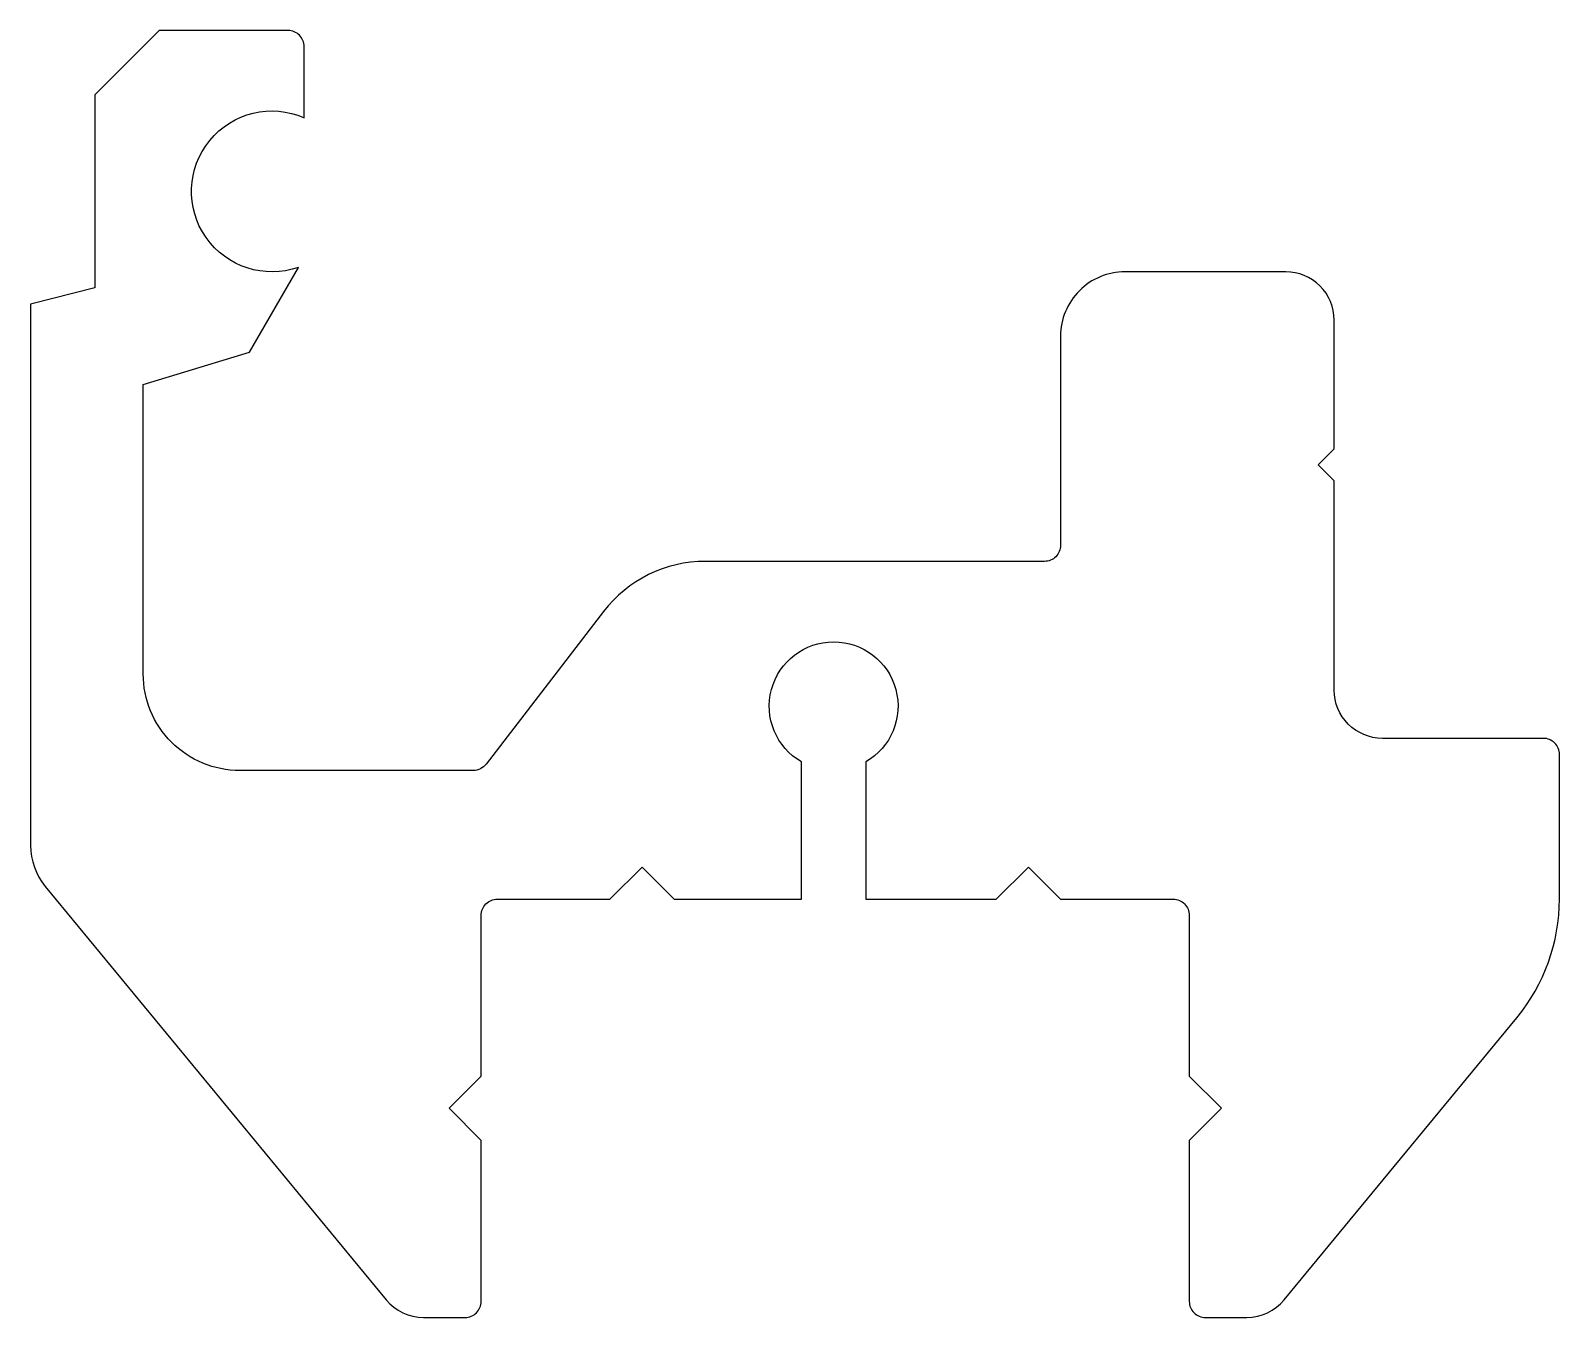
# Model space of a CAD drawing. Extents: x 136.1 to 183.6, y 197.9 to 237.9.
import ezdxf

# ---------------------------------------------------------------- set-up
doc = ezdxf.new("R2010")
doc.units = 0
doc.header["$LTSCALE"] = 15
doc.layers.get('0').update_dxf_attribs({"linetype": 'CONTINUOUS'})

msp = doc.modelspace()

# ---------------------------------------------------------------- linework, layer by layer
at = {"color": 0, "linetype": 'BYBLOCK'}
msp.add_lwpolyline([(136.127, 212.585, 0.174078), (136.583, 211.313), (147.177, 198.463, 0.22444), (148.336, 197.915), (149.627, 197.915, 0.414214), (150.127, 198.415), (150.127, 203.415), (149.127, 204.415), (150.127, 205.415), (150.127, 210.415, -0.414214), (150.627, 210.915), (154.127, 210.915), (155.127, 211.915), (156.127, 210.915), (160.077, 210.915), (160.077, 215.183, -3.732051), (162.077, 215.183), (162.077, 210.915), (166.127, 210.915), (167.127, 211.915), (168.127, 210.915), (171.627, 210.915, -0.414214), (172.127, 210.415), (172.127, 205.415), (173.127, 204.415), (172.127, 203.415), (172.127, 198.415, 0.414214), (172.627, 197.915), (173.916, 197.915, 0.22495), (175.077, 198.465), (182.302, 207.23, 0.174078), (183.627, 210.919), (183.627, 215.415, 0.414214), (183.127, 215.915), (178.127, 215.915, -0.414214), (176.627, 217.415), (176.627, 223.915), (176.127, 224.415), (176.627, 224.915), (176.627, 228.915, 0.414214), (175.127, 230.415), (170.127, 230.415, 0.414214), (168.127, 228.415), (168.127, 221.915, -0.414214), (167.627, 221.415), (157.096, 221.415, 0.232852), (153.926, 219.854), (150.277, 215.11, -0.232852), (149.88, 214.915), (142.627, 214.915, -0.414214), (139.627, 217.915), (139.627, 226.915), (142.927, 227.915), (144.451, 230.554, -1.46627), (144.627, 235.206), (144.627, 237.415, 0.414214), (144.127, 237.915), (140.127, 237.915), (138.127, 235.915), (138.127, 229.915), (136.127, 229.415)], format="xyb", close=True, dxfattribs=at)

doc.saveas('drawing.dxf')
